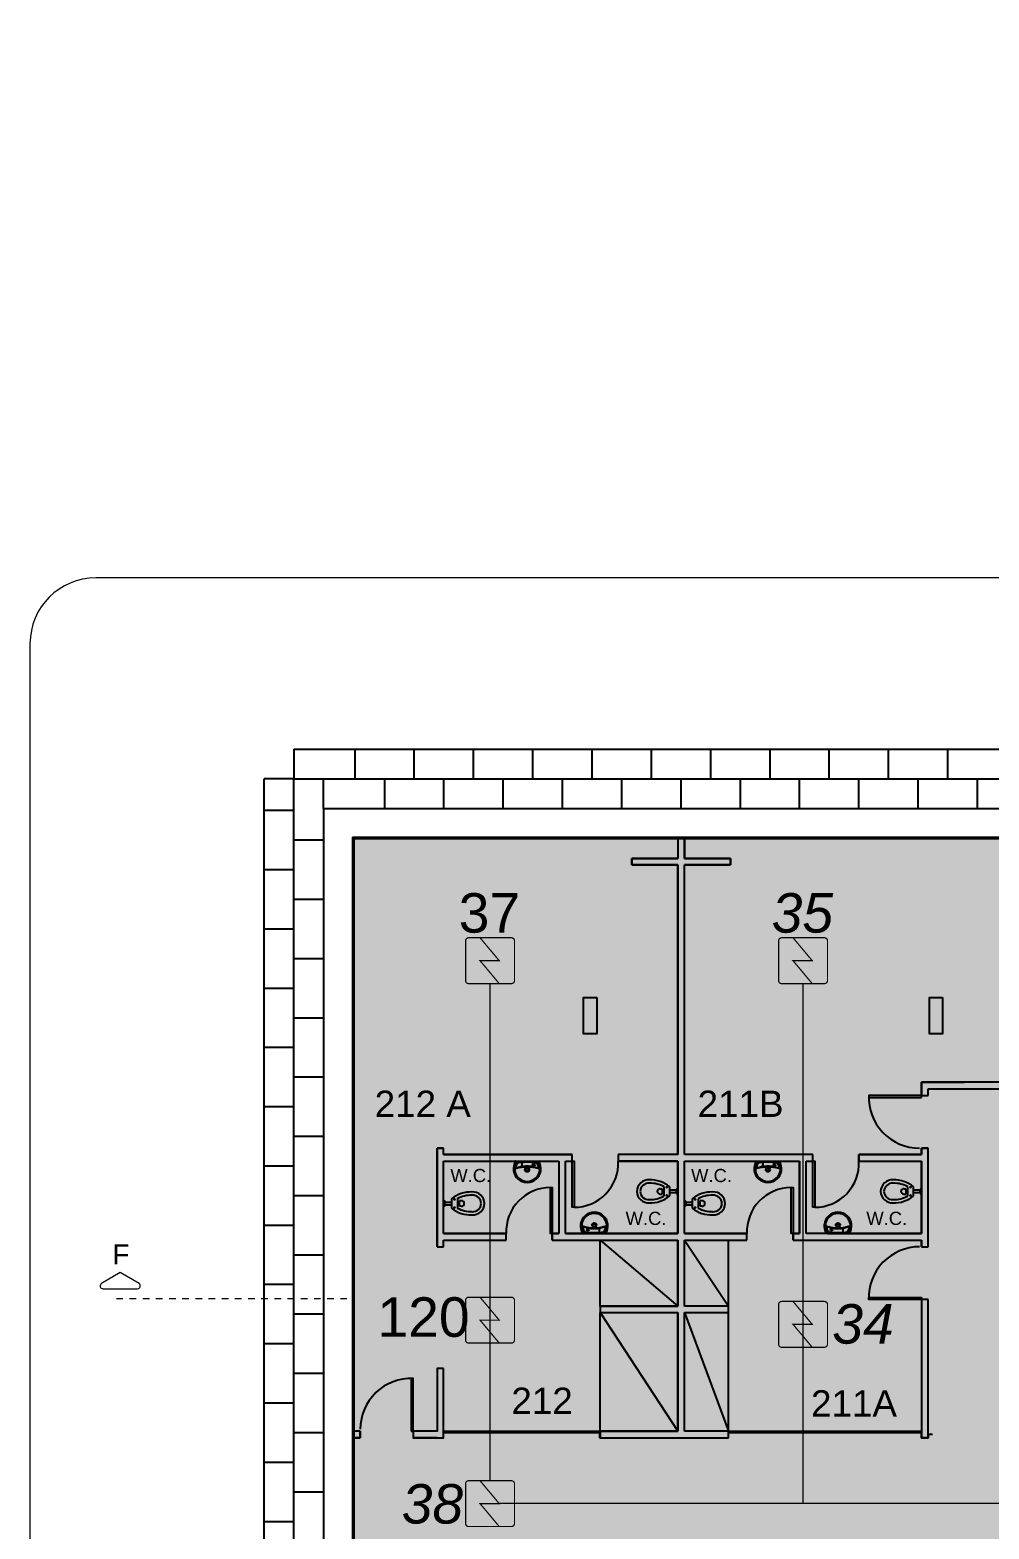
# Model space of a CAD drawing. Header units: metres. Extents: x -331 to 2982, y 362 to 2539.
# Drawn here: x 741.17 to 755.73, y 1904.12 to 1926.89 of the extents above; entities that cross this region are included whole.
import ezdxf
from ezdxf.enums import TextEntityAlignment as Align

# ---------------------------------------------------------------- set-up
doc = ezdxf.new("R2010")
doc.units = ezdxf.units.M
doc.linetypes.add('DASHDOT', pattern=[1, 0.5, -0.25, 0, -0.25])
doc.layers.add('_corredores', color=251, linetype='Continuous', plot=False)
doc.layers.add('_salas', color=251, linetype='Continuous', plot=False)
for name, color, linetype in [('ALV', 251, 'Continuous'), ('CX', 251, 'Continuous'), ('Det', 251, 'Continuous'), ('DET. FUMAÇA', 1, 'Continuous'), ('Det_Vigas', 251, 'Continuous'), ('Div', 251, 'Continuous'), ('Est', 251, 'Continuous'), ('Mob', 251, 'Continuous'), ('SALAS NOVAS', 7, 'Continuous'), ('Texto_Salas', 251, 'Continuous'), ('vid', 251, 'Continuous')]:
    doc.layers.add(name, color=color, linetype=linetype)
doc.layers.add('LCorte', color=251, linetype='Continuous', lineweight=20)
doc.styles.add('ARIAL', font='arial.ttf')
doc.styles.add('DESTAQUE', font='arial.ttf', dxfattribs={"height": 0.4})
doc.styles.add('X3G_ENTITY_1416BC8D', font='arial.ttf', dxfattribs={"height": 0.6})
doc.styles.add('X3G_ENTITY_1416BC90', font='arial.ttf', dxfattribs={"height": 0.6})
doc.styles.add('X3G_ENTITY_1416BC93', font='arial.ttf', dxfattribs={"height": 0.6})
doc.styles.add('X3G_ENTITY_1416BC96', font='arial.ttf', dxfattribs={"height": 0.6})
doc.styles.add('X3G_ENTITY_1416BC99', font='arial.ttf', dxfattribs={"height": 0.6})

# ---------------------------------------------------------------- blocks, each defined once
blk = doc.blocks.new('Detector de fumaça')
at = {"layer": 'DET. FUMAÇA', "linetype": 'Continuous', "lineweight": 15, "const_width": 0.0187}
blk.add_lwpolyline([(774.599, 539.816), (775.249, 539.816, -0.414214), (775.296, 539.769), (775.296, 539.167, -0.414214), (775.249, 539.12), (774.599, 539.12, -0.414214), (774.553, 539.167), (774.553, 539.769, -0.414214)], format="xyb", close=True, dxfattribs=at)
blk.add_lwpolyline([(774.773, 539.816), (775.064, 539.468), (774.773, 539.468), (775.064, 539.12)], dxfattribs=at)
blk = doc.blocks.new('VASO')
at = {"layer": 'Mob'}
for p, q in [((302.351, 172.465), (302.38, 172.465)), ((302.351, 172.383), (302.38, 172.383)), ((302.38, 172.465), (302.38, 172.383)), ((302.411, 172.354), (302.411, 172.494)), ((302.499, 172.354), (302.499, 172.494)), ((302.599, 172.444), (302.499, 172.444)), ((302.599, 172.404), (302.499, 172.404)), ((302.599, 172.444), (302.599, 172.455)), ((302.599, 172.404), (302.599, 172.444)), ((302.599, 172.404), (302.599, 172.393)), ((302.619, 172.464), (302.609, 172.464)), ((302.619, 172.383), (302.609, 172.383)), ((302.619, 172.424), (302.619, 172.464)), ((302.619, 172.424), (302.619, 172.383))]:
    blk.add_line(p, q, dxfattribs=at)
for centre in [(302.453, 172.486), (302.453, 172.362)]:
    blk.add_circle(centre, 0.00707, dxfattribs=at)
for centre, radius, start, end in [((302.178, 172.42), 0.179, 86.6811, 178.7962), ((302.205, 172.134), 0.464, 50.6979, 92.0637), ((302.178, 172.427), 0.179, 181.2038, 273.3189), ((302.178, 172.42), 0.129, 86.6811, 178.7962), ((302.178, 172.427), 0.129, 181.2038, 273.3189), ((302.205, 172.134), 0.414, 60.1325, 92.0637), ((302.349, 172.422), 0.043, 86.6811, 178.7962), ((302.349, 172.426), 0.043, 181.2038, 273.3189), ((302.609, 172.455), 0.00935, 90, 180), ((302.609, 172.393), 0.00935, 180, 270), ((302.205, 172.713), 0.464, 267.9363, 309.3021), ((302.205, 172.713), 0.414, 267.9363, 299.8675)]:
    blk.add_arc(centre, radius, start, end, dxfattribs=at)

msp = doc.modelspace()

# ---------------------------------------------------------------- hatches: boundary and pattern name
at = {"layer": '_corredores', "transparency": 33554508}
h = msp.add_hatch(color=256, dxfattribs=at)
h.dxf.hatch_style = 1
h.paths.add_polyline_path([(851.609, 1924.544), (870.379, 1924.544), (870.379, 1926.38), (870.189, 1926.38), (870.189, 1926.577), (870.003, 1926.764), (866.304, 1926.765), (866.288, 1926.731), (866.184, 1926.814), (865.422, 1927.574), (863.994, 1927.574), (862.566, 1927.574), (861.756, 1926.765), (861.72, 1926.765), (861.716, 1926.764), (861.703, 1926.763), (861.685, 1926.763), (858.091, 1926.765), (857.744, 1926.418), (857.397, 1926.765), (853.804, 1926.765), (853.788, 1926.731), (853.684, 1926.814), (852.922, 1927.574), (851.494, 1927.574), (849.748, 1927.574), (849.748, 1926.814), (849.608, 1926.814), (849.608, 1929.894), (841.234, 1929.894), (841.234, 1928.054), (840.474, 1928.054), (840.474, 1927.096), (840.756, 1926.814), (840.374, 1926.432), (840.042, 1926.765), (836.434, 1926.765), (836.419, 1926.731), (836.314, 1926.814), (835.553, 1927.574), (834.124, 1927.574), (832.696, 1927.574), (831.886, 1926.765), (831.85, 1926.765), (831.847, 1926.764), (831.833, 1926.763), (831.815, 1926.763), (828.221, 1926.765), (827.874, 1926.418), (827.528, 1926.765), (823.934, 1926.765), (823.918, 1926.731), (823.814, 1926.814), (823.052, 1927.574), (821.624, 1927.574), (820.195, 1927.574), (819.385, 1926.765), (819.35, 1926.765), (819.346, 1926.764), (819.333, 1926.763), (819.315, 1926.763), (815.721, 1926.765), (815.374, 1926.418), (815.027, 1926.765), (811.434, 1926.765), (811.418, 1926.731), (811.314, 1926.814), (810.552, 1927.574), (809.124, 1927.574), (807.695, 1927.574), (806.886, 1926.765), (806.85, 1926.765), (806.846, 1926.764), (806.833, 1926.763), (806.815, 1926.763), (803.221, 1926.765), (802.874, 1926.418), (802.527, 1926.765), (798.934, 1926.765), (798.918, 1926.731), (798.814, 1926.814), (798.052, 1927.574), (796.624, 1927.574), (795.195, 1927.574), (794.386, 1926.765), (794.35, 1926.765), (794.346, 1926.764), (794.333, 1926.763), (794.315, 1926.763), (790.721, 1926.765), (790.374, 1926.418), (790.027, 1926.765), (786.434, 1926.765), (786.418, 1926.731), (786.314, 1926.814), (785.552, 1927.574), (784.124, 1927.574), (782.696, 1927.574), (781.886, 1926.765), (781.85, 1926.765), (781.846, 1926.764), (781.833, 1926.763), (781.815, 1926.763), (778.221, 1926.765), (777.874, 1926.418), (777.527, 1926.765), (773.934, 1926.765), (773.918, 1926.731), (773.814, 1926.814), (773.052, 1927.574), (771.624, 1927.574), (770.196, 1927.574), (769.386, 1926.765), (769.35, 1926.765), (769.347, 1926.764), (769.333, 1926.763), (769.315, 1926.763), (765.615, 1926.764), (765.429, 1926.577), (765.429, 1926.38), (765.239, 1926.38), (765.239, 1924.544), (770.084, 1924.544), (770.084, 1914.631), (770.394, 1914.631), (770.394, 1905.511), (765.009, 1905.511), (765.009, 1910.811), (763.809, 1910.811), (763.809, 1905.511), (755.909, 1905.511), (755.909, 1910.811), (754.809, 1910.811), (754.809, 1905.511), (746.059, 1905.511), (746.059, 1901.896), (748.429, 1901.896), (748.429, 1903.596), (748.029, 1903.596), (748.029, 1903.796), (754.454, 1903.796), (754.454, 1903.596), (754.129, 1903.596), (754.129, 1901.896), (754.454, 1901.896), (754.454, 1901.696), (754.454, 1901.171), (757.954, 1901.171), (757.954, 1903.571), (757.954, 1903.771), (768.009, 1903.771), (768.009, 1903.751), (768.814, 1903.751), (768.814, 1895.791), (767.984, 1895.791), (767.984, 1895.771), (762.344, 1895.771), (761.069, 1895.771), (761.069, 1893.046), (754.154, 1893.046), (752.479, 1893.046), (752.479, 1860.521), (752.479, 1859.096), (752.479, 1857.621), (754.079, 1857.621), (754.079, 1860.546), (753.904, 1860.546), (753.904, 1863.421), (754.169, 1863.421), (754.169, 1887.631), (760.804, 1887.631), (760.804, 1887.721), (768.909, 1887.721), (770.309, 1887.721), (771.909, 1887.721), (773.009, 1887.721), (775.859, 1887.721), (775.859, 1886.621), (777.159, 1886.621), (777.159, 1887.721), (788.759, 1887.721), (788.759, 1886.621), (790.059, 1886.621), (790.059, 1887.721), (802.309, 1887.721), (804.009, 1887.721), (844.959, 1887.721), (844.959, 1887.896), (845.259, 1887.896), (845.259, 1887.543), (845.259, 1863.221), (807.109, 1863.221), (807.109, 1860.671), (807.109, 1860.571), (806.556, 1860.571), (806.556, 1858.751), (806.556, 1855.871), (806.556, 1855.143), (807.956, 1855.143), (807.956, 1857.121), (809.134, 1857.121), (809.134, 1860.671), (845.259, 1860.671), (845.259, 1855.977), (846.384, 1855.977), (846.384, 1856.871), (846.034, 1856.871), (846.034, 1856.971), (846.434, 1856.971), (846.434, 1860.671), (849.184, 1860.671), (849.184, 1856.971), (849.584, 1856.971), (849.584, 1856.871), (849.234, 1856.871), (849.234, 1855.977), (850.459, 1855.977), (850.459, 1860.671), (859.459, 1860.671), (859.459, 1863.221), (849.559, 1863.221), (849.559, 1888.221), (849.659, 1888.221), (849.659, 1887.721), (854.289, 1887.721), (854.289, 1895.621), (859.259, 1895.621), (859.259, 1905.521), (857.359, 1905.521), (857.359, 1905.621), (858.034, 1905.621), (858.034, 1908.221), (853.709, 1908.221), (853.709, 1908.184), (853.609, 1908.184), (853.609, 1910.121), (850.859, 1910.121), (850.86, 1912.861), (849.659, 1912.861), (849.659, 1908.921), (852.409, 1908.921), (852.409, 1903.771), (852.409, 1895.701), (852.409, 1890.371), (849.559, 1890.371), (849.559, 1908.921), (849.559, 1912.961), (852.259, 1912.961), (852.259, 1914.631), (851.609, 1914.631)])
h.paths.add_polyline_path([(845.929, 1914.631), (846.006, 1914.631), (846.006, 1905.511), (844.999, 1905.511), (844.999, 1909.911), (845.009, 1910.811), (843.809, 1910.811), (843.809, 1905.511), (835.009, 1905.511), (835.009, 1910.811), (833.809, 1910.811), (833.809, 1905.511), (825.009, 1905.511), (825.009, 1910.811), (823.809, 1910.811), (823.809, 1905.511), (815.009, 1905.511), (815.009, 1910.811), (813.809, 1910.811), (813.809, 1905.511), (805.009, 1905.511), (805.009, 1910.811), (803.809, 1910.811), (803.809, 1905.511), (795.009, 1905.511), (795.009, 1910.811), (793.809, 1910.811), (793.809, 1905.511), (785.009, 1905.511), (785.009, 1910.811), (783.809, 1910.811), (783.809, 1905.511), (775.009, 1905.511), (775.009, 1910.811), (773.979, 1910.811), (773.979, 1905.511), (773.194, 1905.511), (773.194, 1914.631), (773.124, 1914.631), (773.124, 1920.111), (775.144, 1920.111), (775.144, 1921.611), (775.124, 1921.611), (775.124, 1922.031), (773.624, 1922.031), (773.624, 1921.611), (773.164, 1921.611), (773.164, 1924.544), (845.929, 1924.543), (845.929, 1921.611), (845.469, 1921.611), (845.469, 1922.031), (843.969, 1922.031), (843.969, 1921.611), (843.949, 1920.111), (845.929, 1920.111)], flags=16)
h.paths.add_polyline_path([(851.494, 1926.432), (851.112, 1926.814), (851.494, 1927.196), (851.876, 1926.814)], flags=16)
h.paths.add_polyline_path([(845.244, 1926.432), (844.862, 1926.814), (845.244, 1927.196), (845.626, 1926.814)], flags=16)
h.paths.add_polyline_path([(845.119, 1903.801), (845.119, 1895.821), (845.259, 1895.821), (845.259, 1890.321), (839.659, 1890.321), (775.859, 1890.321), (772.984, 1890.321), (772.984, 1895.791), (771.754, 1895.791), (771.754, 1903.746), (773.099, 1903.746), (773.099, 1903.801)], flags=16)
h.paths.add_polyline_path([(834.506, 1926.814), (834.124, 1926.432), (833.742, 1926.814), (834.124, 1927.196)], flags=16)
h.paths.add_polyline_path([(863.612, 1926.814), (863.994, 1927.196), (864.376, 1926.814), (863.994, 1926.432)], flags=16)
h.paths.add_polyline_path([(845.259, 1895.821), (845.259, 1890.321), (839.659, 1890.321), (775.859, 1890.321), (772.984, 1890.321), (772.984, 1895.821), (775.859, 1895.821), (839.659, 1895.821)], flags=0)
h.paths.add_polyline_path([(822.006, 1926.814), (821.624, 1926.432), (821.242, 1926.814), (821.624, 1927.196)], flags=16)
h.paths.add_polyline_path([(809.506, 1926.814), (809.124, 1926.432), (808.742, 1926.814), (809.124, 1927.196)], flags=16)
h.paths.add_polyline_path([(797.006, 1926.814), (796.624, 1926.432), (796.242, 1926.814), (796.624, 1927.196)], flags=16)
h.paths.add_polyline_path([(784.506, 1926.814), (784.124, 1926.432), (783.742, 1926.814), (784.124, 1927.196)], flags=16)
h.paths.add_polyline_path([(772.006, 1926.814), (771.624, 1926.432), (771.242, 1926.814), (771.624, 1927.196)], flags=16)
edge = h.paths.add_edge_path(flags=16)
edge.add_line((767.555, 1893.924), (767.408, 1893.821))
edge.add_line((767.408, 1893.821), (767.203, 1894.065))
edge.add_line((767.203, 1894.065), (766.309, 1893.171))
edge.add_arc((765.909, 1892.771), 0.565, -45, 45, ccw=False)
edge.add_line((766.309, 1892.372), (767.203, 1891.477))
edge.add_line((767.203, 1891.477), (767.408, 1891.721))
edge.add_line((767.408, 1891.721), (767.555, 1891.618))
edge.add_arc((765.909, 1892.771), 2.01, 35, 325, ccw=False)
at = {"layer": '_salas', "transparency": 33554559}
h = msp.add_hatch(color=256, dxfattribs=at)
h.dxf.hatch_style = 1
h.paths.add_polyline_path([(746.059, 1914.631), (746.059, 1905.511), (754.809, 1905.511), (754.809, 1910.811), (755.909, 1910.811), (755.909, 1905.511), (763.809, 1905.511), (763.809, 1910.811), (765.009, 1910.811), (765.009, 1905.511), (770.394, 1905.511), (770.394, 1914.631)])

# ---------------------------------------------------------------- linework, layer by layer
at = {"layer": 'ALV', "color": 251}
for p, q in [((751.009, 1914.611), (751.009, 1914.311)), ((751.009, 1914.611), (751.009, 1914.311)), ((751.109, 1914.611), (751.109, 1914.311)), ((751.109, 1914.311), (751.109, 1914.611)), ((750.309, 1914.311), (751.009, 1914.311)), ((750.309, 1914.211), (750.309, 1914.311)), ((751.009, 1914.311), (750.309, 1914.311)), ((750.309, 1914.311), (750.309, 1914.211)), ((751.109, 1914.311), (751.809, 1914.311)), ((751.809, 1914.311), (751.109, 1914.311)), ((751.809, 1914.311), (751.809, 1914.211)), ((751.809, 1914.211), (751.809, 1914.311)), ((751.009, 1914.211), (750.309, 1914.211)), ((750.309, 1914.211), (751.009, 1914.211)), ((751.009, 1914.211), (751.009, 1909.811)), ((751.809, 1914.211), (751.109, 1914.211)), ((751.109, 1909.811), (751.109, 1914.211)), ((751.109, 1914.211), (751.809, 1914.211)), ((754.709, 1910.911), (755.359, 1910.911)), ((756.009, 1910.911), (754.709, 1910.911)), ((754.709, 1910.911), (754.709, 1910.711)), ((754.709, 1910.711), (754.809, 1910.711)), ((754.709, 1910.711), (754.809, 1910.711)), ((754.809, 1910.811), (755.909, 1910.811)), ((754.809, 1910.711), (754.809, 1910.811)), ((747.354, 1909.911), (747.454, 1909.911)), ((747.454, 1909.911), (747.354, 1909.911)), ((747.354, 1909.911), (747.354, 1908.411)), ((747.454, 1909.811), (747.454, 1909.911)), ((747.454, 1909.811), (749.404, 1909.811)), ((749.404, 1909.811), (747.454, 1909.811)), ((747.454, 1909.711), (749.204, 1909.711)), ((747.454, 1908.611), (747.454, 1909.711)), ((747.454, 1909.711), (749.204, 1909.711)), ((749.204, 1909.711), (749.204, 1908.611)), ((749.304, 1909.711), (749.404, 1909.711)), ((749.304, 1908.611), (749.304, 1909.711)), ((749.304, 1909.711), (749.404, 1909.711)), ((749.404, 1909.711), (749.404, 1909.811)), ((751.009, 1909.811), (750.104, 1909.811)), ((750.104, 1909.811), (750.104, 1909.711)), ((751.009, 1909.811), (750.104, 1909.811)), ((750.104, 1909.811), (750.104, 1909.711)), ((751.009, 1909.711), (750.104, 1909.711)), ((750.104, 1909.711), (751.009, 1909.711)), ((751.009, 1909.711), (751.009, 1908.611)), ((753.059, 1909.811), (751.109, 1909.811)), ((753.059, 1909.811), (751.109, 1909.811)), ((751.109, 1909.711), (752.859, 1909.711)), ((751.109, 1908.611), (751.109, 1909.711)), ((751.109, 1909.711), (752.859, 1909.711)), ((752.859, 1909.711), (752.859, 1908.611)), ((752.959, 1909.711), (753.059, 1909.711)), ((752.959, 1908.611), (752.959, 1909.711)), ((752.959, 1909.711), (753.059, 1909.711)), ((753.059, 1909.711), (753.059, 1909.811)), ((753.759, 1909.811), (754.709, 1909.811)), ((754.709, 1909.811), (753.759, 1909.811)), ((753.759, 1909.811), (753.759, 1909.711)), ((753.759, 1909.711), (754.709, 1909.711)), ((753.759, 1909.711), (754.709, 1909.711)), ((754.709, 1909.911), (754.809, 1909.911)), ((754.809, 1909.911), (754.709, 1909.911)), ((754.709, 1909.911), (754.709, 1909.811)), ((754.709, 1909.711), (754.709, 1908.611)), ((754.809, 1908.411), (754.809, 1909.911)), ((747.454, 1908.611), (748.404, 1908.611)), ((748.404, 1908.611), (747.454, 1908.611)), ((748.404, 1908.511), (748.404, 1908.611)), ((749.104, 1908.611), (749.204, 1908.611)), ((749.104, 1908.611), (749.204, 1908.611)), ((749.204, 1908.611), (749.104, 1908.611)), ((749.104, 1908.611), (749.104, 1908.511)), ((749.304, 1908.611), (751.009, 1908.611)), ((751.009, 1908.611), (749.304, 1908.611)), ((751.109, 1908.611), (752.059, 1908.611)), ((752.059, 1908.611), (751.109, 1908.611)), ((752.059, 1908.511), (752.059, 1908.611)), ((752.759, 1908.611), (752.859, 1908.611)), ((752.859, 1908.611), (752.759, 1908.611)), ((752.759, 1908.611), (752.759, 1908.511)), ((754.709, 1908.611), (752.959, 1908.611)), ((753.284, 1908.611), (754.709, 1908.611)), ((747.354, 1908.411), (747.454, 1908.411)), ((747.354, 1908.411), (747.454, 1908.411)), ((747.454, 1908.511), (748.404, 1908.511)), ((747.454, 1908.411), (747.454, 1908.511)), ((747.454, 1908.511), (748.404, 1908.511)), ((749.104, 1908.511), (751.009, 1908.511)), ((749.104, 1908.511), (751.009, 1908.511)), ((751.009, 1908.511), (751.009, 1907.511)), ((751.109, 1908.511), (752.059, 1908.511)), ((751.109, 1907.511), (751.109, 1908.511)), ((751.109, 1908.511), (752.059, 1908.511)), ((752.759, 1908.511), (754.709, 1908.511)), ((752.759, 1908.511), (754.709, 1908.511)), ((754.709, 1908.511), (754.709, 1908.411)), ((754.709, 1908.411), (754.809, 1908.411)), ((754.709, 1908.411), (754.809, 1908.411)), ((749.829, 1907.511), (751.009, 1907.511)), ((751.009, 1907.511), (749.829, 1907.511)), ((749.829, 1907.511), (749.829, 1907.411)), ((751.779, 1907.511), (751.109, 1907.511)), ((751.779, 1907.411), (751.779, 1907.511)), ((751.779, 1907.411), (751.779, 1907.511)), ((749.829, 1907.411), (751.009, 1907.411)), ((751.009, 1907.411), (751.009, 1905.611)), ((751.109, 1905.611), (751.109, 1907.411)), ((751.109, 1907.411), (751.779, 1907.411)), ((746.189, 1905.611), (746.089, 1905.611)), ((746.189, 1905.611), (746.089, 1905.611)), ((746.189, 1905.611), (746.189, 1905.511)), ((746.189, 1905.511), (746.189, 1905.611)), ((747.354, 1905.611), (746.989, 1905.611)), ((746.989, 1905.611), (746.989, 1905.511)), ((749.829, 1905.611), (751.009, 1905.611)), ((749.829, 1905.611), (749.829, 1905.511)), ((751.009, 1905.611), (749.829, 1905.611)), ((749.829, 1905.611), (749.829, 1905.511)), ((751.779, 1905.611), (751.109, 1905.611)), ((751.779, 1905.611), (751.109, 1905.611)), ((751.779, 1905.511), (751.779, 1905.611)), ((751.779, 1905.511), (751.779, 1905.611)), ((746.189, 1905.511), (746.089, 1905.511)), ((746.089, 1905.511), (746.189, 1905.511)), ((747.354, 1905.511), (746.989, 1905.511)), ((747.354, 1905.511), (747.454, 1905.511)), ((749.829, 1905.511), (751.779, 1905.511)), ((749.829, 1905.511), (751.779, 1905.511))]:
    msp.add_line(p, q, dxfattribs=at)
for points in [[(751.009, 1909.811), (751.009, 1914.211)], [(751.109, 1909.811), (751.109, 1914.211)], [(754.709, 1910.711), (754.709, 1910.911)], [(754.809, 1910.711), (754.809, 1910.811)], [(747.354, 1908.411), (747.354, 1909.911)], [(747.454, 1909.811), (747.454, 1909.911)], [(747.454, 1908.611), (747.454, 1909.711)], [(749.404, 1909.711), (749.404, 1909.811)], [(751.009, 1908.611), (751.009, 1909.711)], [(751.109, 1908.611), (751.109, 1909.711)], [(752.859, 1908.611), (752.859, 1909.711)], [(752.959, 1908.611), (752.959, 1909.711)], [(753.059, 1909.711), (753.059, 1909.811)], [(753.759, 1909.711), (753.759, 1909.811)], [(754.709, 1909.811), (754.709, 1909.911)], [(754.709, 1908.611), (754.709, 1909.711)], [(754.809, 1908.411), (754.809, 1909.911)], [(748.404, 1908.511), (748.404, 1908.611)], [(749.104, 1908.511), (749.104, 1908.611)], [(752.059, 1908.511), (752.059, 1908.611)], [(752.759, 1908.511), (752.759, 1908.611)], [(747.454, 1908.411), (747.454, 1908.511)], [(747.454, 1908.411), (747.454, 1908.511)], [(751.009, 1907.511), (751.009, 1908.511)], [(751.109, 1907.511), (751.109, 1908.511)], [(754.709, 1908.411), (754.709, 1908.511)], [(751.009, 1905.611), (751.009, 1907.411)]]:
    msp.add_lwpolyline(points, dxfattribs=at)
for points in [[(754.809, 1907.611), (754.709, 1907.611), (754.709, 1905.511), (754.809, 1905.511)], [(747.454, 1906.561), (747.354, 1906.561), (747.354, 1905.611), (746.989, 1905.611), (746.989, 1905.511), (747.354, 1905.511), (747.454, 1905.511)]]:
    msp.add_lwpolyline(points, close=True, dxfattribs=at)
at = {"layer": 'CX', "color": 251, "ltscale": 8}
for points in [[(754.709, 1910.681), (754.709, 1910.711), (753.909, 1910.711), (753.909, 1910.681)], [(749.404, 1909.711), (749.434, 1909.711), (749.434, 1909.011), (749.404, 1909.011)], [(753.059, 1909.711), (753.089, 1909.711), (753.089, 1909.011), (753.059, 1909.011)], [(749.104, 1908.611), (749.074, 1908.611), (749.074, 1909.311), (749.104, 1909.311)], [(752.759, 1908.611), (752.729, 1908.611), (752.729, 1909.311), (752.759, 1909.311)], [(754.709, 1907.641), (754.709, 1907.611), (753.909, 1907.611), (753.909, 1907.641)], [(746.959, 1905.611), (746.989, 1905.611), (746.989, 1906.411), (746.959, 1906.411)]]:
    msp.add_lwpolyline(points, close=True, dxfattribs=at)
for centre, radius, start, end in [((754.679, 1910.682), 0.771, 177.8106, 270), ((749.434, 1909.682), 0.671, 270, 2.5089), ((753.089, 1909.682), 0.671, 270, 2.5089), ((749.074, 1908.64), 0.671, 90, 182.5089), ((752.729, 1908.64), 0.671, 90, 182.5089), ((754.679, 1907.641), 0.771, 90, 182.1894), ((746.96, 1905.641), 0.771, 87.8106, 180)]:
    msp.add_arc(centre, radius, start, end, dxfattribs=at)
at = {"layer": 'Det', "color": 251}
for p, q in [((745.179, 1915.971), (763.689, 1915.971)), ((745.179, 1915.971), (745.179, 1915.521)), ((746.109, 1915.521), (746.109, 1915.971)), ((747.009, 1915.521), (747.009, 1915.971)), ((747.909, 1915.521), (747.909, 1915.971)), ((748.809, 1915.521), (748.809, 1915.971)), ((749.709, 1915.521), (749.709, 1915.971)), ((750.609, 1915.521), (750.609, 1915.971)), ((751.509, 1915.521), (751.509, 1915.971)), ((752.409, 1915.521), (752.409, 1915.971)), ((753.309, 1915.521), (753.309, 1915.971)), ((754.209, 1915.521), (754.209, 1915.971)), ((755.109, 1915.521), (755.109, 1915.971)), ((744.729, 1901.996), (744.729, 1915.521)), ((745.179, 1915.521), (744.729, 1915.521)), ((745.179, 1901.996), (745.179, 1915.521)), ((745.179, 1915.521), (745.629, 1915.521)), ((745.629, 1915.521), (764.139, 1915.521)), ((745.629, 1915.071), (745.629, 1915.521)), ((746.559, 1915.071), (746.559, 1915.521)), ((747.459, 1915.071), (747.459, 1915.521)), ((748.359, 1915.071), (748.359, 1915.521)), ((749.259, 1915.071), (749.259, 1915.521)), ((750.159, 1915.071), (750.159, 1915.521)), ((751.059, 1915.071), (751.059, 1915.521)), ((751.959, 1915.071), (751.959, 1915.521)), ((752.859, 1915.071), (752.859, 1915.521)), ((753.759, 1915.071), (753.759, 1915.521)), ((754.659, 1915.071), (754.659, 1915.521)), ((755.559, 1915.071), (755.559, 1915.521)), ((744.729, 1915.041), (745.179, 1915.041)), ((745.629, 1915.071), (764.589, 1915.071)), ((745.629, 1915.071), (745.629, 1901.996)), ((744.729, 1914.591), (744.729, 1914.591)), ((745.179, 1914.591), (745.629, 1914.591)), ((744.729, 1914.141), (745.179, 1914.141)), ((744.729, 1913.691), (744.729, 1913.691)), ((745.179, 1913.691), (745.629, 1913.691)), ((744.729, 1913.241), (745.179, 1913.241)), ((744.729, 1912.791), (744.729, 1912.791)), ((745.179, 1912.791), (745.629, 1912.791)), ((744.729, 1912.341), (745.179, 1912.341)), ((744.729, 1911.891), (744.729, 1911.891)), ((745.179, 1911.891), (745.629, 1911.891)), ((744.729, 1911.441), (745.179, 1911.441)), ((744.729, 1910.991), (744.729, 1910.991)), ((745.179, 1910.991), (745.629, 1910.991)), ((744.729, 1910.541), (745.179, 1910.541)), ((744.729, 1910.091), (744.729, 1910.091)), ((745.179, 1910.091), (745.629, 1910.091)), ((744.729, 1909.641), (745.179, 1909.641)), ((744.729, 1909.191), (744.729, 1909.191)), ((745.179, 1909.191), (745.629, 1909.191)), ((744.729, 1908.741), (745.179, 1908.741)), ((744.729, 1908.291), (744.729, 1908.291)), ((745.179, 1908.291), (745.629, 1908.291)), ((744.729, 1907.841), (745.179, 1907.841)), ((744.729, 1907.391), (744.729, 1907.391)), ((745.179, 1907.391), (745.629, 1907.391)), ((744.729, 1906.941), (745.179, 1906.941)), ((744.729, 1906.491), (744.729, 1906.491)), ((745.179, 1906.491), (745.629, 1906.491)), ((744.729, 1906.041), (745.179, 1906.041)), ((744.729, 1905.591), (744.729, 1905.591)), ((745.179, 1905.591), (745.629, 1905.591)), ((744.729, 1905.141), (745.179, 1905.141)), ((744.729, 1904.691), (744.729, 1904.691)), ((745.179, 1904.691), (745.629, 1904.691)), ((744.729, 1904.241), (745.179, 1904.241))]:
    msp.add_line(p, q, dxfattribs=at)
at = {"layer": 'Det_Vigas', "color": 251}
for points in [[(749.844, 1905.511), (749.824, 1905.511), (749.824, 1905.591), (749.514, 1905.591)], [(754.874, 1905.561), (754.809, 1905.561), (754.809, 1905.511), (754.709, 1905.511), (754.709, 1905.591), (754.544, 1905.591)]]:
    msp.add_lwpolyline(points, dxfattribs=at)
at = {"layer": 'Div', "color": 230, "linetype": 'Continuous', "lineweight": 0}
for p, q in [((871.689, 1918.572), (742.174, 1918.572)), ((741.174, 1917.572), (741.174, 1848.565))]:
    msp.add_line(p, q, dxfattribs=at)
at = {"layer": 'Div', "color": 150, "linetype": 'Continuous', "lineweight": 0}
for p, q in [((748.159, 1904.857), (748.159, 1912.41)), ((752.91, 1912.41), (752.91, 1904.51)), ((847.293, 1904.51), (748.299, 1904.51))]:
    msp.add_line(p, q, dxfattribs=at)
at = {"layer": 'Div', "color": 230, "linetype": 'Continuous', "lineweight": 0}
msp.add_arc((742.174, 1917.572), 1, 90, 180, dxfattribs=at)
at = {"layer": 'Est', "color": 251}
for points in [[(749.779, 1912.196), (749.779, 1911.646), (749.579, 1911.646), (749.579, 1912.196)], [(755.029, 1912.196), (755.029, 1911.646), (754.829, 1911.646), (754.829, 1912.196)]]:
    msp.add_lwpolyline(points, close=True, dxfattribs=at)
at = {"layer": 'LCorte', "color": 251, "linetype": 'DASHDOT', "ltscale": 0.005}
msp.add_line((742.486, 1907.628), (746.059, 1907.628), dxfattribs=at)
at = {"layer": 'LCorte', "color": 251}
msp.add_lwpolyline([(742.544, 1908.023), (742.26, 1907.852, 0.760667), (742.281, 1907.775), (742.808, 1907.775, 0.760667), (742.829, 1907.852), (742.544, 1908.023)], format="xyb", dxfattribs=at)
at = {"layer": 'Mob', "color": 251, "linetype": 'ByBlock'}
for p, q in [((748.546, 1909.711), (748.897, 1909.711)), ((752.201, 1909.711), (752.552, 1909.711)), ((749.917, 1908.611), (749.566, 1908.611)), ((753.617, 1908.611), (753.266, 1908.611)), ((751.779, 1907.511), (751.779, 1908.511)), ((751.779, 1905.611), (751.779, 1907.411))]:
    msp.add_line(p, q, dxfattribs=at)
at = {"layer": 'Mob', "color": 251, "linetype": 'ByBlock', "ltscale": 0.8}
for p, q in [((749.829, 1908.511), (751.009, 1907.511)), ((751.109, 1908.511), (751.779, 1907.511)), ((749.829, 1907.411), (751.009, 1905.611)), ((751.109, 1907.411), (751.779, 1905.611))]:
    msp.add_line(p, q, dxfattribs=at)
at = {"layer": 'Mob', "color": 251, "linetype": 'ByBlock'}
for points in [[(748.722, 1909.7, 0.019765), (748.596, 1909.695, 0.055725), (748.578, 1909.693, 0.26837), (748.545, 1909.657, 0.08527), (748.533, 1909.57, 0.373975), (748.722, 1909.405, 0.373975), (748.912, 1909.57, 0.08527), (748.9, 1909.657, 0.26837), (748.866, 1909.693, 0.055725), (748.848, 1909.695, 0.019765)], [(752.377, 1909.7, 0.019765), (752.251, 1909.695, 0.055725), (752.233, 1909.693, 0.26837), (752.2, 1909.657, 0.08527), (752.188, 1909.57, 0.373975), (752.377, 1909.405, 0.373975), (752.567, 1909.57, 0.08527), (752.555, 1909.657, 0.26837), (752.521, 1909.693, 0.055725), (752.503, 1909.695, 0.019765)], [(749.741, 1908.622, 0.019765), (749.867, 1908.627, 0.055725), (749.885, 1908.629, 0.26837), (749.918, 1908.665, 0.08527), (749.93, 1908.753, 0.373975), (749.741, 1908.917, 0.373975), (749.551, 1908.753, 0.08527), (749.563, 1908.665, 0.26837), (749.597, 1908.629, 0.055725), (749.615, 1908.627, 0.019765)], [(753.441, 1908.622, 0.019765), (753.567, 1908.627, 0.055725), (753.585, 1908.629, 0.26837), (753.618, 1908.665, 0.08527), (753.63, 1908.753, 0.373975), (753.441, 1908.917, 0.373975), (753.251, 1908.753, 0.08527), (753.263, 1908.665, 0.26837), (753.297, 1908.629, 0.055725), (753.315, 1908.627, 0.019765)]]:
    msp.add_lwpolyline(points, format="xyb", close=True, dxfattribs=at)
for points in [[(748.897, 1909.604, 0.09339), (748.884, 1909.657, 0.281673), (748.839, 1909.69, 0.022774), (748.749, 1909.696), (748.722, 1909.696), (748.695, 1909.696, 0.022774), (748.605, 1909.69, 0.281673), (748.56, 1909.657, 0.09339), (748.548, 1909.604)], [(752.552, 1909.604, 0.09339), (752.539, 1909.657, 0.281673), (752.494, 1909.69, 0.022774), (752.404, 1909.696), (752.377, 1909.696), (752.35, 1909.696, 0.022774), (752.26, 1909.69, 0.281673), (752.215, 1909.657, 0.09339), (752.203, 1909.604)], [(748.897, 1909.604, -0.557482), (748.889, 1909.599, 0.068592), (748.785, 1909.629, 0.02486), (748.722, 1909.634, 0.02486), (748.659, 1909.629, 0.068592), (748.555, 1909.599, -0.557482), (748.548, 1909.604)], [(748.89, 1909.599, 0.072415), (748.722, 1909.622, 0.072415), (748.555, 1909.599)], [(748.558, 1909.6, -0.467154), (748.56, 1909.607, -0.039312), (748.627, 1909.631, 0.320715), (748.646, 1909.651, 0.032811), (748.65, 1909.689)], [(752.552, 1909.604, -0.557482), (752.544, 1909.599, 0.068592), (752.44, 1909.629, 0.02486), (752.377, 1909.634, 0.02486), (752.314, 1909.629, 0.068592), (752.21, 1909.599, -0.557482), (752.203, 1909.604)], [(752.545, 1909.599, 0.072415), (752.377, 1909.622, 0.072415), (752.21, 1909.599)], [(752.213, 1909.6, -0.467154), (752.215, 1909.607, -0.039312), (752.282, 1909.631, 0.320715), (752.301, 1909.651, 0.032811), (752.305, 1909.689)], [(749.566, 1908.718, -0.557482), (749.574, 1908.723, 0.068592), (749.678, 1908.693, 0.02486), (749.741, 1908.688, 0.02486), (749.804, 1908.693, 0.068592), (749.908, 1908.723, -0.557482), (749.915, 1908.718)], [(749.566, 1908.718, 0.09339), (749.579, 1908.665, 0.281673), (749.624, 1908.632, 0.022774), (749.714, 1908.626), (749.741, 1908.626), (749.768, 1908.626, 0.022774), (749.858, 1908.632, 0.281673), (749.903, 1908.665, 0.09339), (749.915, 1908.718)], [(749.573, 1908.724, 0.072415), (749.741, 1908.7, 0.072415), (749.908, 1908.724)], [(749.905, 1908.722, -0.467154), (749.903, 1908.715, -0.039312), (749.836, 1908.692, 0.320715), (749.817, 1908.671, 0.032811), (749.813, 1908.634)], [(753.266, 1908.718, -0.557482), (753.274, 1908.723, 0.068592), (753.378, 1908.693, 0.02486), (753.441, 1908.688, 0.02486), (753.504, 1908.693, 0.068592), (753.608, 1908.723, -0.557482), (753.615, 1908.718)], [(753.266, 1908.718, 0.09339), (753.279, 1908.665, 0.281673), (753.324, 1908.632, 0.022774), (753.414, 1908.626), (753.441, 1908.626), (753.468, 1908.626, 0.022774), (753.558, 1908.632, 0.281673), (753.603, 1908.665, 0.09339), (753.615, 1908.718)], [(753.273, 1908.724, 0.072415), (753.441, 1908.7, 0.072415), (753.608, 1908.724)], [(753.605, 1908.722, -0.467154), (753.603, 1908.715, -0.039312), (753.536, 1908.692, 0.320715), (753.517, 1908.671, 0.032811), (753.513, 1908.634)]]:
    msp.add_lwpolyline(points, format="xyb", dxfattribs=at)
for points in [[(749.829, 1907.511), (749.829, 1908.511)], [(749.829, 1905.611), (749.829, 1907.411)]]:
    msp.add_lwpolyline(points, dxfattribs=at)
for centre, radius in [((748.722, 1909.581), 0.0328), ((748.722, 1909.581), 0.0203), ((748.821, 1909.654), 0.0158), ((752.377, 1909.581), 0.0328), ((752.377, 1909.581), 0.0203), ((752.476, 1909.654), 0.0158), ((749.642, 1908.668), 0.0158), ((749.741, 1908.742), 0.0328), ((749.741, 1908.742), 0.0203), ((753.342, 1908.668), 0.0158), ((753.441, 1908.742), 0.0328), ((753.441, 1908.742), 0.0203)]:
    msp.add_circle(centre, radius, dxfattribs=at)
for centre, radius, start, end in [((748.78, 1909.586), 0.266, 151.9123, 184.0939), ((748.548, 1909.708), 0.0027, 90, 152.2647), ((748.897, 1909.708), 0.0027, 27.7353, 90), ((748.664, 1909.586), 0.266, 355.9061, 27.7353), ((752.435, 1909.586), 0.266, 151.9123, 184.0939), ((752.203, 1909.708), 0.0027, 90, 152.2647), ((752.552, 1909.708), 0.0027, 27.7353, 90), ((752.319, 1909.586), 0.266, 355.9061, 27.7353), ((748.722, 1909.596), 0.209, 187.9818, 270), ((748.722, 1909.596), 0.209, 270, 352.0182), ((752.377, 1909.596), 0.209, 187.9818, 270), ((752.377, 1909.596), 0.209, 270, 352.0182), ((749.741, 1908.726), 0.209, 90, 172.0182), ((749.741, 1908.726), 0.209, 7.9818, 90), ((753.441, 1908.726), 0.209, 90, 172.0182), ((753.441, 1908.726), 0.209, 7.9818, 90), ((749.799, 1908.736), 0.266, 175.9061, 207.7353), ((749.566, 1908.614), 0.0027, 207.7353, 270), ((749.915, 1908.614), 0.0027, 270, 332.2647), ((749.683, 1908.736), 0.266, 331.9123, 4.0939), ((753.499, 1908.736), 0.266, 175.9061, 207.7353), ((753.615, 1908.614), 0.0027, 270, 332.2647), ((753.383, 1908.736), 0.266, 331.9123, 4.0939)]:
    msp.add_arc(centre, radius, start, end, dxfattribs=at)
at = {"layer": 'vid', "color": 251, "linetype": 'ByBlock'}
for p, q in [((746.069, 1914.631), (770.124, 1914.631)), ((746.069, 1914.631), (746.069, 1901.971)), ((746.089, 1914.611), (770.124, 1914.611)), ((746.089, 1914.611), (746.089, 1901.971)), ((747.454, 1905.611), (749.829, 1905.611)), ((751.779, 1905.611), (754.709, 1905.611)), ((747.454, 1905.591), (749.829, 1905.591)), ((751.779, 1905.591), (754.709, 1905.591))]:
    msp.add_line(p, q, dxfattribs=at)

# ---------------------------------------------------------------- block references
at = {"layer": 'DET. FUMAÇA', "linetype": 'Continuous', "lineweight": 0}
for p in [(-26.766, 1373.289), (-22.014, 1373.289), (-26.766, 1367.829), (-22.014, 1367.765), (-26.766, 1365.042)]:
    msp.add_blockref('Detector de fumaça', p, dxfattribs=at)
at = {"layer": 'Mob', "color": 251, "linetype": 'ByBlock', "rotation": 180}
for p in [(1050.073, 2081.493), (1053.728, 2081.493)]:
    msp.add_blockref('VASO', p, dxfattribs=at)
at = {"layer": 'Mob', "color": 251, "linetype": 'ByBlock'}
for p in [(448.39, 1736.829), (452.09, 1736.829)]:
    msp.add_blockref('VASO', p, dxfattribs=at)

# ---------------------------------------------------------------- texts
at = {"layer": 'Div', "color": 5, "linetype": 'Continuous', "lineweight": 0, "true_color": 0x0000ff, "char_height": 0.6, "attachment_point": 1}
for s, insert, style in [('37', (747.683, 1913.783), 'X3G_ENTITY_1416BC93'), ('{\\fArial|b0|i1|c0|p34;35}', (752.435, 1913.783), 'X3G_ENTITY_1416BC8D'), ('120', (746.45, 1907.644), 'X3G_ENTITY_1416BC96'), ('{\\fArial|b0|i1|c0|p34;34}', (753.355, 1907.54), 'X3G_ENTITY_1416BC90'), ('{\\fArial|b0|i1|c0|p34;38}', (746.818, 1904.807), 'X3G_ENTITY_1416BC99')]:
    msp.add_mtext_dynamic_manual_height_columns(s, width=13.3188, gutter_width=2.5, heights=[0], dxfattribs=dict(at, insert=insert, style=style))
at = {"layer": 'LCorte', "color": 251, "style": 'ARIAL'}
msp.add_attdef('F', text='A', height=0.3, dxfattribs=at).set_placement((742.555, 1908.297), align=Align.MIDDLE_CENTER)
at = {"layer": 'SALAS NOVAS', "color": 251, "linetype": 'ByBlock', "style": 'DESTAQUE'}
for s, p in [('212 A', (747.137, 1910.383)), ('211B ', (752.04, 1910.383)), ('212 ', (749.026, 1905.872)), ('211A ', (753.762, 1905.832))]:
    msp.add_text(s, height=0.4, dxfattribs=at).set_placement(p, align=Align.CENTER)
at = {"layer": 'Texto_Salas', "color": 251, "char_height": 0.2, "width": 2.2626, "attachment_point": 2, "style": 'ARIAL'}
for insert in [(747.866, 1909.594), (751.521, 1909.594), (750.527, 1908.943), (754.182, 1908.943)]:
    msp.add_mtext('W.C.', dxfattribs=dict(at, insert=insert))

doc.saveas('drawing.dxf')
